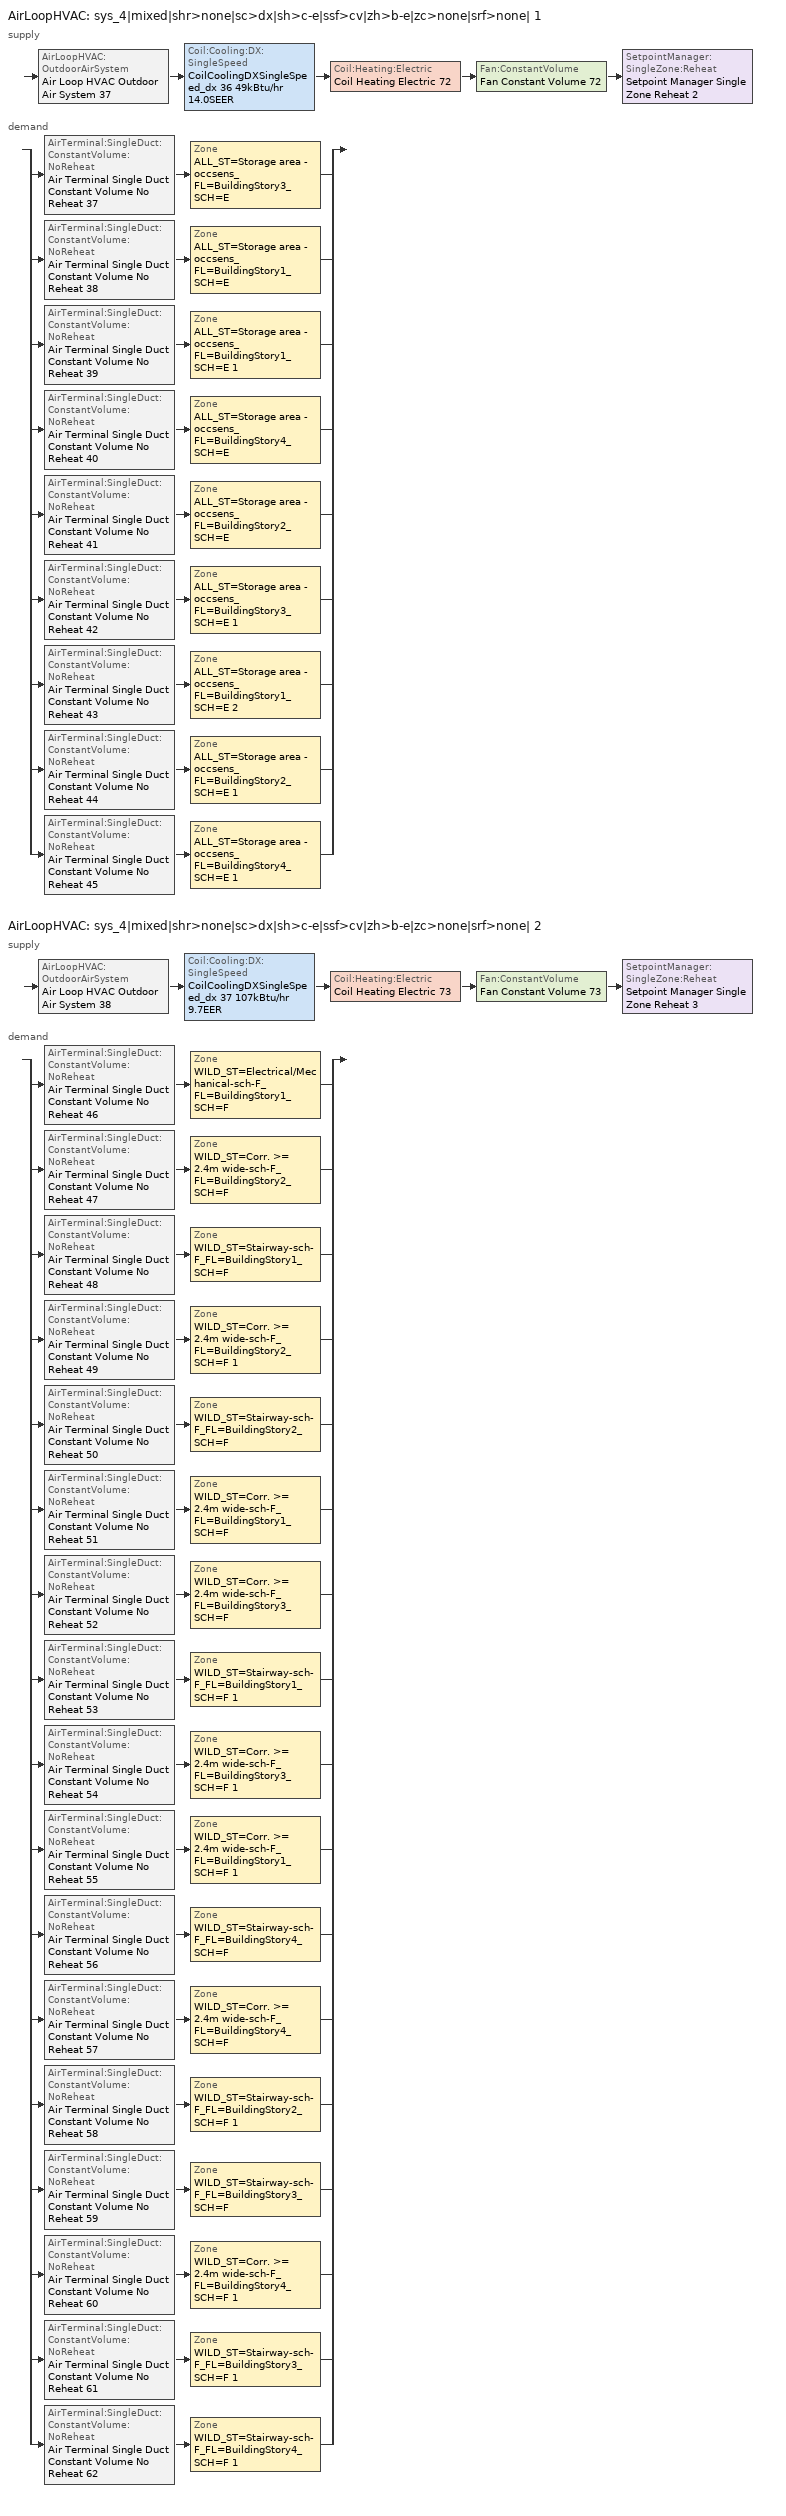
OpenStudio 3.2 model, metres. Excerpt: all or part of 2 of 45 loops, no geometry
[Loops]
AirLoopHVAC 'sys_4|mixed|shr>none|sc>dx|sh>c-e|ssf>cv|zh>b-e|zc>none|srf>none| 1'
 supply: AirLoopHVAC:OutdoorAirSystem 'Air Loop HVAC Outdoor Air System 37' > Coil:Cooling:DX:SingleSpeed 'CoilCoolingDXSingleSpeed_dx 36 49kBtu/hr 14.0SEER' > Coil:Heating:Electric 'Coil Heating Electric 72' > Fan:ConstantVolume 'Fan Constant Volume 72' > SetpointManager:SingleZone:Reheat 'Setpoint Manager Single Zone Reheat 2'
 demand: split
  | AirTerminal:SingleDuct:ConstantVolume:NoReheat 'Air Terminal Single Duct Constant Volume No Reheat 37' > Zone 'ALL_ST=Storage area - occsens_FL=BuildingStory3_SCH=E'
  | AirTerminal:SingleDuct:ConstantVolume:NoReheat 'Air Terminal Single Duct Constant Volume No Reheat 38' > Zone 'ALL_ST=Storage area - occsens_FL=BuildingStory1_SCH=E'
  | AirTerminal:SingleDuct:ConstantVolume:NoReheat 'Air Terminal Single Duct Constant Volume No Reheat 39' > Zone 'ALL_ST=Storage area - occsens_FL=BuildingStory1_SCH=E 1'
  | AirTerminal:SingleDuct:ConstantVolume:NoReheat 'Air Terminal Single Duct Constant Volume No Reheat 40' > Zone 'ALL_ST=Storage area - occsens_FL=BuildingStory4_SCH=E'
  | AirTerminal:SingleDuct:ConstantVolume:NoReheat 'Air Terminal Single Duct Constant Volume No Reheat 41' > Zone 'ALL_ST=Storage area - occsens_FL=BuildingStory2_SCH=E'
  | AirTerminal:SingleDuct:ConstantVolume:NoReheat 'Air Terminal Single Duct Constant Volume No Reheat 42' > Zone 'ALL_ST=Storage area - occsens_FL=BuildingStory3_SCH=E 1'
  | AirTerminal:SingleDuct:ConstantVolume:NoReheat 'Air Terminal Single Duct Constant Volume No Reheat 43' > Zone 'ALL_ST=Storage area - occsens_FL=BuildingStory1_SCH=E 2'
  | AirTerminal:SingleDuct:ConstantVolume:NoReheat 'Air Terminal Single Duct Constant Volume No Reheat 44' > Zone 'ALL_ST=Storage area - occsens_FL=BuildingStory2_SCH=E 1'
  | AirTerminal:SingleDuct:ConstantVolume:NoReheat 'Air Terminal Single Duct Constant Volume No Reheat 45' > Zone 'ALL_ST=Storage area - occsens_FL=BuildingStory4_SCH=E 1'
AirLoopHVAC 'sys_4|mixed|shr>none|sc>dx|sh>c-e|ssf>cv|zh>b-e|zc>none|srf>none| 2'
 supply: AirLoopHVAC:OutdoorAirSystem 'Air Loop HVAC Outdoor Air System 38' > Coil:Cooling:DX:SingleSpeed 'CoilCoolingDXSingleSpeed_dx 37 107kBtu/hr 9.7EER' > Coil:Heating:Electric 'Coil Heating Electric 73' > Fan:ConstantVolume 'Fan Constant Volume 73' > SetpointManager:SingleZone:Reheat 'Setpoint Manager Single Zone Reheat 3'
 demand: split
  | AirTerminal:SingleDuct:ConstantVolume:NoReheat 'Air Terminal Single Duct Constant Volume No Reheat 46' > Zone 'WILD_ST=Electrical/Mechanical-sch-F_FL=BuildingStory1_SCH=F'
  | AirTerminal:SingleDuct:ConstantVolume:NoReheat 'Air Terminal Single Duct Constant Volume No Reheat 47' > Zone 'WILD_ST=Corr. >= 2.4m wide-sch-F_FL=BuildingStory2_SCH=F'
  | AirTerminal:SingleDuct:ConstantVolume:NoReheat 'Air Terminal Single Duct Constant Volume No Reheat 48' > Zone 'WILD_ST=Stairway-sch-F_FL=BuildingStory1_SCH=F'
  | AirTerminal:SingleDuct:ConstantVolume:NoReheat 'Air Terminal Single Duct Constant Volume No Reheat 49' > Zone 'WILD_ST=Corr. >= 2.4m wide-sch-F_FL=BuildingStory2_SCH=F 1'
  | AirTerminal:SingleDuct:ConstantVolume:NoReheat 'Air Terminal Single Duct Constant Volume No Reheat 50' > Zone 'WILD_ST=Stairway-sch-F_FL=BuildingStory2_SCH=F'
  | AirTerminal:SingleDuct:ConstantVolume:NoReheat 'Air Terminal Single Duct Constant Volume No Reheat 51' > Zone 'WILD_ST=Corr. >= 2.4m wide-sch-F_FL=BuildingStory1_SCH=F'
  | AirTerminal:SingleDuct:ConstantVolume:NoReheat 'Air Terminal Single Duct Constant Volume No Reheat 52' > Zone 'WILD_ST=Corr. >= 2.4m wide-sch-F_FL=BuildingStory3_SCH=F'
  | AirTerminal:SingleDuct:ConstantVolume:NoReheat 'Air Terminal Single Duct Constant Volume No Reheat 53' > Zone 'WILD_ST=Stairway-sch-F_FL=BuildingStory1_SCH=F 1'
  | AirTerminal:SingleDuct:ConstantVolume:NoReheat 'Air Terminal Single Duct Constant Volume No Reheat 54' > Zone 'WILD_ST=Corr. >= 2.4m wide-sch-F_FL=BuildingStory3_SCH=F 1'
  | AirTerminal:SingleDuct:ConstantVolume:NoReheat 'Air Terminal Single Duct Constant Volume No Reheat 55' > Zone 'WILD_ST=Corr. >= 2.4m wide-sch-F_FL=BuildingStory1_SCH=F 1'
  | AirTerminal:SingleDuct:ConstantVolume:NoReheat 'Air Terminal Single Duct Constant Volume No Reheat 56' > Zone 'WILD_ST=Stairway-sch-F_FL=BuildingStory4_SCH=F'
  | AirTerminal:SingleDuct:ConstantVolume:NoReheat 'Air Terminal Single Duct Constant Volume No Reheat 57' > Zone 'WILD_ST=Corr. >= 2.4m wide-sch-F_FL=BuildingStory4_SCH=F'
  | AirTerminal:SingleDuct:ConstantVolume:NoReheat 'Air Terminal Single Duct Constant Volume No Reheat 58' > Zone 'WILD_ST=Stairway-sch-F_FL=BuildingStory2_SCH=F 1'
  | AirTerminal:SingleDuct:ConstantVolume:NoReheat 'Air Terminal Single Duct Constant Volume No Reheat 59' > Zone 'WILD_ST=Stairway-sch-F_FL=BuildingStory3_SCH=F'
  | AirTerminal:SingleDuct:ConstantVolume:NoReheat 'Air Terminal Single Duct Constant Volume No Reheat 60' > Zone 'WILD_ST=Corr. >= 2.4m wide-sch-F_FL=BuildingStory4_SCH=F 1'
  | AirTerminal:SingleDuct:ConstantVolume:NoReheat 'Air Terminal Single Duct Constant Volume No Reheat 61' > Zone 'WILD_ST=Stairway-sch-F_FL=BuildingStory3_SCH=F 1'
  | AirTerminal:SingleDuct:ConstantVolume:NoReheat 'Air Terminal Single Duct Constant Volume No Reheat 62' > Zone 'WILD_ST=Stairway-sch-F_FL=BuildingStory4_SCH=F 1'
[Sizing:Zone] Zone Cooling Design Supply Air Temperature Input Method=SupplyAirTemperature; Zone Cooling Design Supply Air Temperature {C}=13; Zone Cooling Design Supply Air Temperature Difference {deltaC}=11.11; Zone Heating Design Supply Air Temperature Input Method=SupplyAirTemperature; Zone Heating Design Supply Air Temperature {C}=43; Zone Heating Design Supply Air Temperature Difference {deltaC}=11.11; Zone Cooling Design Supply Air Humidity Ratio {kg-H2O/kg-air}=0.0085; Zone Heating Design Supply Air Humidity Ratio {kg-H2O/kg-air}=0.008; Zone Heating Sizing Factor=1.3; Zone Cooling Sizing Factor=1.1; Cooling Design Air Flow Method=DesignDay; Heating Design Air Flow Method=DesignDay; Account for Dedicated Outdoor Air System=No; Dedicated Outdoor Air System Control Strategy=NeutralSupplyAir; Dedicated Outdoor Air Low Setpoint Temperature for Design {C}=autosize; Dedicated Outdoor Air High Setpoint Temperature for Design {C}=autosize
ALL_ST=Storage area - occsens_FL=BuildingStory3_SCH=E; ALL_ST=Storage area - occsens_FL=BuildingStory1_SCH=E; ALL_ST=Storage area - occsens_FL=BuildingStory1_SCH=E 1; ALL_ST=Storage area - occsens_FL=BuildingStory4_SCH=E; ALL_ST=Storage area - occsens_FL=BuildingStory2_SCH=E; ALL_ST=Storage area - occsens_FL=BuildingStory3_SCH=E 1; ALL_ST=Storage area - occsens_FL=BuildingStory1_SCH=E 2; ALL_ST=Storage area - occsens_FL=BuildingStory2_SCH=E 1; ALL_ST=Storage area - occsens_FL=BuildingStory4_SCH=E 1; WILD_ST=Electrical/Mechanical-sch-F_FL=BuildingStory1_SCH=F; WILD_ST=Corr. >= 2.4m wide-sch-F_FL=BuildingStory2_SCH=F; WILD_ST=Stairway-sch-F_FL=BuildingStory1_SCH=F; WILD_ST=Corr. >= 2.4m wide-sch-F_FL=BuildingStory2_SCH=F 1; WILD_ST=Stairway-sch-F_FL=BuildingStory2_SCH=F; WILD_ST=Corr. >= 2.4m wide-sch-F_FL=BuildingStory1_SCH=F; WILD_ST=Corr. >= 2.4m wide-sch-F_FL=BuildingStory3_SCH=F; WILD_ST=Stairway-sch-F_FL=BuildingStory1_SCH=F 1; WILD_ST=Corr. >= 2.4m wide-sch-F_FL=BuildingStory3_SCH=F 1; WILD_ST=Corr. >= 2.4m wide-sch-F_FL=BuildingStory1_SCH=F 1; WILD_ST=Stairway-sch-F_FL=BuildingStory4_SCH=F; WILD_ST=Corr. >= 2.4m wide-sch-F_FL=BuildingStory4_SCH=F; WILD_ST=Stairway-sch-F_FL=BuildingStory2_SCH=F 1; WILD_ST=Stairway-sch-F_FL=BuildingStory3_SCH=F; WILD_ST=Corr. >= 2.4m wide-sch-F_FL=BuildingStory4_SCH=F 1; WILD_ST=Stairway-sch-F_FL=BuildingStory3_SCH=F 1; WILD_ST=Stairway-sch-F_FL=BuildingStory4_SCH=F 1
[Zone equipment]
ALL_ST=Storage area - occsens_FL=BuildingStory3_SCH=E: Air Terminal Single Duct Constant Volume No Reheat 37, Zone HVAC Baseboard Convective Electric 37
ALL_ST=Storage area - occsens_FL=BuildingStory1_SCH=E: Air Terminal Single Duct Constant Volume No Reheat 38, Zone HVAC Baseboard Convective Electric 38
ALL_ST=Storage area - occsens_FL=BuildingStory1_SCH=E 1: Air Terminal Single Duct Constant Volume No Reheat 39, Zone HVAC Baseboard Convective Electric 39
ALL_ST=Storage area - occsens_FL=BuildingStory4_SCH=E: Air Terminal Single Duct Constant Volume No Reheat 40, Zone HVAC Baseboard Convective Electric 40
ALL_ST=Storage area - occsens_FL=BuildingStory2_SCH=E: Air Terminal Single Duct Constant Volume No Reheat 41, Zone HVAC Baseboard Convective Electric 41
ALL_ST=Storage area - occsens_FL=BuildingStory3_SCH=E 1: Air Terminal Single Duct Constant Volume No Reheat 42, Zone HVAC Baseboard Convective Electric 42
ALL_ST=Storage area - occsens_FL=BuildingStory1_SCH=E 2: Air Terminal Single Duct Constant Volume No Reheat 43, Zone HVAC Baseboard Convective Electric 43
ALL_ST=Storage area - occsens_FL=BuildingStory2_SCH=E 1: Air Terminal Single Duct Constant Volume No Reheat 44, Zone HVAC Baseboard Convective Electric 44
ALL_ST=Storage area - occsens_FL=BuildingStory4_SCH=E 1: Air Terminal Single Duct Constant Volume No Reheat 45, Zone HVAC Baseboard Convective Electric 45
WILD_ST=Electrical/Mechanical-sch-F_FL=BuildingStory1_SCH=F: Air Terminal Single Duct Constant Volume No Reheat 46, Zone HVAC Baseboard Convective Electric 46
WILD_ST=Corr. >= 2.4m wide-sch-F_FL=BuildingStory2_SCH=F: Air Terminal Single Duct Constant Volume No Reheat 47, Zone HVAC Baseboard Convective Electric 47
WILD_ST=Stairway-sch-F_FL=BuildingStory1_SCH=F: Air Terminal Single Duct Constant Volume No Reheat 48, Zone HVAC Baseboard Convective Electric 48
WILD_ST=Corr. >= 2.4m wide-sch-F_FL=BuildingStory2_SCH=F 1: Air Terminal Single Duct Constant Volume No Reheat 49, Zone HVAC Baseboard Convective Electric 49
WILD_ST=Stairway-sch-F_FL=BuildingStory2_SCH=F: Air Terminal Single Duct Constant Volume No Reheat 50, Zone HVAC Baseboard Convective Electric 50
WILD_ST=Corr. >= 2.4m wide-sch-F_FL=BuildingStory1_SCH=F: Air Terminal Single Duct Constant Volume No Reheat 51, Zone HVAC Baseboard Convective Electric 51
WILD_ST=Corr. >= 2.4m wide-sch-F_FL=BuildingStory3_SCH=F: Air Terminal Single Duct Constant Volume No Reheat 52, Zone HVAC Baseboard Convective Electric 52
WILD_ST=Stairway-sch-F_FL=BuildingStory1_SCH=F 1: Air Terminal Single Duct Constant Volume No Reheat 53, Zone HVAC Baseboard Convective Electric 53
WILD_ST=Corr. >= 2.4m wide-sch-F_FL=BuildingStory3_SCH=F 1: Air Terminal Single Duct Constant Volume No Reheat 54, Zone HVAC Baseboard Convective Electric 54
WILD_ST=Corr. >= 2.4m wide-sch-F_FL=BuildingStory1_SCH=F 1: Air Terminal Single Duct Constant Volume No Reheat 55, Zone HVAC Baseboard Convective Electric 55
WILD_ST=Stairway-sch-F_FL=BuildingStory4_SCH=F: Air Terminal Single Duct Constant Volume No Reheat 56, Zone HVAC Baseboard Convective Electric 56
WILD_ST=Corr. >= 2.4m wide-sch-F_FL=BuildingStory4_SCH=F: Air Terminal Single Duct Constant Volume No Reheat 57, Zone HVAC Baseboard Convective Electric 57
WILD_ST=Stairway-sch-F_FL=BuildingStory2_SCH=F 1: Air Terminal Single Duct Constant Volume No Reheat 58, Zone HVAC Baseboard Convective Electric 58
WILD_ST=Stairway-sch-F_FL=BuildingStory3_SCH=F: Air Terminal Single Duct Constant Volume No Reheat 59, Zone HVAC Baseboard Convective Electric 59
WILD_ST=Corr. >= 2.4m wide-sch-F_FL=BuildingStory4_SCH=F 1: Air Terminal Single Duct Constant Volume No Reheat 60, Zone HVAC Baseboard Convective Electric 60
WILD_ST=Stairway-sch-F_FL=BuildingStory3_SCH=F 1: Air Terminal Single Duct Constant Volume No Reheat 61, Zone HVAC Baseboard Convective Electric 61
WILD_ST=Stairway-sch-F_FL=BuildingStory4_SCH=F 1: Air Terminal Single Duct Constant Volume No Reheat 62, Zone HVAC Baseboard Convective Electric 62
[AirLoopHVAC] Design Supply Air Flow Rate {m3/s}=autosize; Design Return Air Flow Fraction of Supply Air Flow=1
Name | Availability Schedule
sys_4|mixed|shr>none|sc>dx|sh>c-e|ssf>cv|zh>b-e|zc>none|srf>none| 1 | sys_4|mixed|shr>none|sc>dx|sh>c-e|ssf>cv|zh>b-e|zc>none|srf>none| 1 Occ Sch
sys_4|mixed|shr>none|sc>dx|sh>c-e|ssf>cv|zh>b-e|zc>none|srf>none| 2 | sys_4|mixed|shr>none|sc>dx|sh>c-e|ssf>cv|zh>b-e|zc>none|srf>none| 2 Occ Sch
[Sizing:System] Type of Load to Size On=Sensible; Design Outdoor Air Flow Rate {m3/s}=Autosize; Central Heating Maximum System Air Flow Ratio=1; Preheat Design Temperature {C}=7; Preheat Design Humidity Ratio {kg-H2O/kg-Air}=0.008; Precool Design Temperature {C}=13; Precool Design Humidity Ratio {kg-H2O/kg-Air}=0.008; Central Cooling Design Supply Air Temperature {C}=13; Central Heating Design Supply Air Temperature {C}=43; Sizing Option=NonCoincident; 100% Outdoor Air in Cooling=No; 100% Outdoor Air in Heating=No; Central Cooling Design Supply Air Humidity Ratio {kg-H2O/kg-Air}=0.0085; Central Heating Design Supply Air Humidity Ratio {kg-H2O/kg-Air}=0.008; Cooling Design Air Flow Method=DesignDay; Cooling Design Air Flow Rate {m3/s}=0; Heating Design Air Flow Method=DesignDay; Heating Design Air Flow Rate {m3/s}=0; System Outdoor Air Method=ZoneSum; Zone Maximum Outdoor Air Fraction=1; Cooling Supply Air Flow Rate Per Floor Area {m3/s-m2}=0.00996765; Cooling Fraction of Autosized Cooling Supply Air Flow Rate=1; Cooling Supply Air Flow Rate Per Unit Cooling Capacity {m3/s-W}=3.94755e-05; Heating Supply Air Flow Rate Per Floor Area {m3/s-m2}=0.00996765; Heating Fraction of Autosized Heating Supply Air Flow Rate=1; Heating Fraction of Autosized Cooling Supply Air Flow Rate=1; Heating Supply Air Flow Rate Per Unit Heating Capacity {m3/s-W}=3.15882e-05; Cooling Design Capacity Method=CoolingDesignCapacity; Cooling Design Capacity {W}=autosize; Cooling Design Capacity Per Floor Area {W/m2}=234.7; Fraction of Autosized Cooling Design Capacity=1; Heating Design Capacity Method=HeatingDesignCapacity; Heating Design Capacity {W}=autosize; Heating Design Capacity Per Floor Area {W/m2}=157; Fraction of Autosized Heating Design Capacity=1; Central Cooling Capacity Control Method=OnOff
sys_4|mixed|shr>none|sc>dx|sh>c-e|ssf>cv|zh>b-e|zc>none|srf>none| 1; sys_4|mixed|shr>none|sc>dx|sh>c-e|ssf>cv|zh>b-e|zc>none|srf>none| 2
[Fan:ConstantVolume] Availability Schedule=Always On Discrete; Fan Total Efficiency=0.39975; Pressure Rise {Pa}=640; Maximum Flow Rate {m3/s}=AutoSize; Motor Efficiency=0.615
Fan Constant Volume 72; Fan Constant Volume 73
[Coil:Heating:Electric] Availability Schedule=Always On Discrete
Coil Heating Electric 72; Coil Heating Electric 73
[Coil:Cooling:DX:SingleSpeed] Availability Schedule=Always On Discrete; Rated Total Cooling Capacity {W}=autosize; Rated Sensible Heat Ratio=autosize; Rated Air Flow Rate {m3/s}=autosize; Rated Evaporator Fan Power Per Volume Flow Rate {W/(m3/s)}=773.3; Total Cooling Capacity Function of Temperature Curve=DXCOOL-NECB2011-REF-CAPFT; Total Cooling Capacity Function of Flow Fraction Curve=DXCOOL-NECB2011-REF-CAPFFLOW; Energy Input Ratio Function of Temperature Curve=DXCOOL-NECB2011-REF-COOLEIRFT; Energy Input Ratio Function of Flow Fraction Curve=DXCOOL-NECB2011-REF-COOLEIRFFLOW; Part Load Fraction Correlation Curve=DXCOOL-NECB2011-REF-COOLPLFFPLR; Minimum Outdoor Dry-Bulb Temperature for Compressor Operation {C}=-25; Condenser Type=AirCooled; Evaporative Condenser Effectiveness=0; Evaporative Condenser Air Flow Rate {m3/s}=Autosize; Evaporative Condenser Pump Rated Power Consumption {W}=Autosize; Crankcase Heater Capacity {W}=0; Maximum Outdoor Dry-Bulb Temperature for Crankcase Heater Operation {C}=0; Basin Heater Capacity {W/K}=0; Basin Heater Setpoint Temperature {C}=10
Name | Rated COP {W/W}
CoilCoolingDXSingleSpeed_dx 36 49kBtu/hr 14.0SEER | 4.11713
CoilCoolingDXSingleSpeed_dx 37 107kBtu/hr 9.7EER | 3.36599
[Controller:OutdoorAir] Minimum Outdoor Air Flow Rate {m3/s}=autosize; Maximum Outdoor Air Flow Rate {m3/s}=Autosize; Economizer Control Action Type=ModulateFlow; Lockout Type=NoLockout; Minimum Limit Type=FixedMinimum; High Humidity Control=No; Heat Recovery Bypass Control Type=BypassWhenWithinEconomizerLimits
Name | Economizer Control Type | Economizer Maximum Limit Dry-Bulb Temperature {C} | Economizer Maximum Limit Enthalpy {J/kg} | Economizer Minimum Limit Dry-Bulb Temperature {C} | Minimum Outdoor Air Schedule | Controller Mechanical Ventilation
Controller Outdoor Air 37 | NoEconomizer | 28 | 64000 | -100 | sys_4|mixed|shr>none|sc>dx|sh>c-e|ssf>cv|zh>b-e|zc>none|srf>none| 1 Occ Sch | Controller Mechanical Ventilation 37
Controller Outdoor Air 38 | DifferentialEnthalpy |  |  |  | sys_4|mixed|shr>none|sc>dx|sh>c-e|ssf>cv|zh>b-e|zc>none|srf>none| 2 Occ Sch | Controller Mechanical Ventilation 38
[Controller:MechanicalVentilation] Availability Schedule=Always On Discrete; System Outdoor Air Method=ZoneSum
Controller Mechanical Ventilation 37; Controller Mechanical Ventilation 38
[AirLoopHVAC:OutdoorAirSystem]
Name | Controller
Air Loop HVAC Outdoor Air System 37 | Controller Outdoor Air 37
Air Loop HVAC Outdoor Air System 38 | Controller Outdoor Air 38
[ZoneHVAC:Baseboard:Convective:Electric] Availability Schedule=Always On Discrete; Nominal Capacity {W}=autosize; Efficiency=1
Zone HVAC Baseboard Convective Electric 37; Zone HVAC Baseboard Convective Electric 38; Zone HVAC Baseboard Convective Electric 39; Zone HVAC Baseboard Convective Electric 40; Zone HVAC Baseboard Convective Electric 41; Zone HVAC Baseboard Convective Electric 42; Zone HVAC Baseboard Convective Electric 43; Zone HVAC Baseboard Convective Electric 44; Zone HVAC Baseboard Convective Electric 45; Zone HVAC Baseboard Convective Electric 46; Zone HVAC Baseboard Convective Electric 47; Zone HVAC Baseboard Convective Electric 48; Zone HVAC Baseboard Convective Electric 49; Zone HVAC Baseboard Convective Electric 50; Zone HVAC Baseboard Convective Electric 51; Zone HVAC Baseboard Convective Electric 52; Zone HVAC Baseboard Convective Electric 53; Zone HVAC Baseboard Convective Electric 54; Zone HVAC Baseboard Convective Electric 55; Zone HVAC Baseboard Convective Electric 56; Zone HVAC Baseboard Convective Electric 57; Zone HVAC Baseboard Convective Electric 58; Zone HVAC Baseboard Convective Electric 59; Zone HVAC Baseboard Convective Electric 60; Zone HVAC Baseboard Convective Electric 61; Zone HVAC Baseboard Convective Electric 62
[AirTerminal:SingleDuct:ConstantVolume:NoReheat] Availability Schedule=Always On Discrete; Maximum Air Flow Rate {m3/s}=AutoSize
Air Terminal Single Duct Constant Volume No Reheat 37; Air Terminal Single Duct Constant Volume No Reheat 38; Air Terminal Single Duct Constant Volume No Reheat 39; Air Terminal Single Duct Constant Volume No Reheat 40; Air Terminal Single Duct Constant Volume No Reheat 41; Air Terminal Single Duct Constant Volume No Reheat 42; Air Terminal Single Duct Constant Volume No Reheat 43; Air Terminal Single Duct Constant Volume No Reheat 44; Air Terminal Single Duct Constant Volume No Reheat 45; Air Terminal Single Duct Constant Volume No Reheat 46; Air Terminal Single Duct Constant Volume No Reheat 47; Air Terminal Single Duct Constant Volume No Reheat 48; Air Terminal Single Duct Constant Volume No Reheat 49; Air Terminal Single Duct Constant Volume No Reheat 50; Air Terminal Single Duct Constant Volume No Reheat 51; Air Terminal Single Duct Constant Volume No Reheat 52; Air Terminal Single Duct Constant Volume No Reheat 53; Air Terminal Single Duct Constant Volume No Reheat 54; Air Terminal Single Duct Constant Volume No Reheat 55; Air Terminal Single Duct Constant Volume No Reheat 56; Air Terminal Single Duct Constant Volume No Reheat 57; Air Terminal Single Duct Constant Volume No Reheat 58; Air Terminal Single Duct Constant Volume No Reheat 59; Air Terminal Single Duct Constant Volume No Reheat 60; Air Terminal Single Duct Constant Volume No Reheat 61; Air Terminal Single Duct Constant Volume No Reheat 62
[SetpointManager:SingleZone:Reheat] Minimum Supply Air Temperature {C}=13; Maximum Supply Air Temperature {C}=43
Name | Control Zone
Setpoint Manager Single Zone Reheat 2 | ALL_ST=Storage area - occsens_FL=BuildingStory3_SCH=E
Setpoint Manager Single Zone Reheat 3 | WILD_ST=Electrical/Mechanical-sch-F_FL=BuildingStory1_SCH=F
[Schedule:Ruleset]
Name | Default Day Schedule | Summer Design Day Schedule | Winter Design Day Schedule
sys_4|mixed|shr>none|sc>dx|sh>c-e|ssf>cv|zh>b-e|zc>none|srf>none| 1 Occ Sch | sys_4|mixed|shr>none|sc>dx|sh>c-e|ssf>cv|zh>b-e|zc>none|srf>none| 1 Occ Sch Default | sys_4|mixed|shr>none|sc>dx|sh>c-e|ssf>cv|zh>b-e|zc>none|srf>none| 1 Occ Sch Summer Design Day | sys_4|mixed|shr>none|sc>dx|sh>c-e|ssf>cv|zh>b-e|zc>none|srf>none| 1 Occ Sch Winter Design Day
sys_4|mixed|shr>none|sc>dx|sh>c-e|ssf>cv|zh>b-e|zc>none|srf>none| 2 Occ Sch | sys_4|mixed|shr>none|sc>dx|sh>c-e|ssf>cv|zh>b-e|zc>none|srf>none| 2 Occ Sch Default | sys_4|mixed|shr>none|sc>dx|sh>c-e|ssf>cv|zh>b-e|zc>none|srf>none| 2 Occ Sch Summer Design Day | sys_4|mixed|shr>none|sc>dx|sh>c-e|ssf>cv|zh>b-e|zc>none|srf>none| 2 Occ Sch Winter Design Day
[Schedule:Day]
sys_4|mixed|shr>none|sc>dx|sh>c-e|ssf>cv|zh>b-e|zc>none|srf>none| 1 Occ Sch Default: 8, 0, 0, 19, 0, 1, 24, 0, 0
sys_4|mixed|shr>none|sc>dx|sh>c-e|ssf>cv|zh>b-e|zc>none|srf>none| 1 Occ Sch Winter Design Day; sys_4|mixed|shr>none|sc>dx|sh>c-e|ssf>cv|zh>b-e|zc>none|srf>none| 1 Occ Sch Summer Design Day; sys_4|mixed|shr>none|sc>dx|sh>c-e|ssf>cv|zh>b-e|zc>none|srf>none| 2 Occ Sch Default; sys_4|mixed|shr>none|sc>dx|sh>c-e|ssf>cv|zh>b-e|zc>none|srf>none| 2 Occ Sch Winter Design Day; sys_4|mixed|shr>none|sc>dx|sh>c-e|ssf>cv|zh>b-e|zc>none|srf>none| 2 Occ Sch Summer Design Day: 24, 0, 1
sys_4|mixed|shr>none|sc>dx|sh>c-e|ssf>cv|zh>b-e|zc>none|srf>none| 1 Occ Sch Saturday: 9, 0, 0, 13, 0, 1, 24, 0, 0
sys_4|mixed|shr>none|sc>dx|sh>c-e|ssf>cv|zh>b-e|zc>none|srf>none| 1 Occ Sch Sunday: 24, 0, 0
[Schedule:Rule] Schedule Ruleset=sys_4|mixed|shr>none|sc>dx|sh>c-e|ssf>cv|zh>b-e|zc>none|srf>none| 1 Occ Sch; Date Specification Type=DateRange; Start Month=1; Start Day=1; End Month=12; End Day=31
Name | Rule Order | Day Schedule | Apply Saturday | Apply Sunday
sys_4|mixed|shr>none|sc>dx|sh>c-e|ssf>cv|zh>b-e|zc>none|srf>none| 1 Occ Sch Saturday Rule | 1 | sys_4|mixed|shr>none|sc>dx|sh>c-e|ssf>cv|zh>b-e|zc>none|srf>none| 1 Occ Sch Saturday | Yes
sys_4|mixed|shr>none|sc>dx|sh>c-e|ssf>cv|zh>b-e|zc>none|srf>none| 1 Occ Sch Sunday Rule | 0 | sys_4|mixed|shr>none|sc>dx|sh>c-e|ssf>cv|zh>b-e|zc>none|srf>none| 1 Occ Sch Sunday |  | Yes
[Schedule:Constant]
Always On Discrete: Value=1
[Curve:Biquadratic] Minimum Value of x=13; Maximum Value of x=24; Minimum Value of y=24; Maximum Value of y=46
Name | Coefficient1 Constant | Coefficient2 x | Coefficient3 x**2 | Coefficient4 y | Coefficient5 y**2 | Coefficient6 x*y
DXCOOL-NECB2011-REF-CAPFT | 0.867905 | 0.0142459 | 0.00055436 | -0.0075575 | 3.3e-05 | -0.0001918
DXCOOL-NECB2011-REF-COOLEIRFT | 0.114171 | 0.0281822 | -0.0004199 | 0.0214108 | 0.000161028 | -0.000679104
[Curve:Quadratic] Minimum Value of x=0.5; Maximum Value of x=1.5
Name | Coefficient1 Constant | Coefficient2 x | Coefficient3 x**2
DXCOOL-NECB2011-REF-CAPFFLOW | 0.8 | 0.2 | 0
DXCOOL-NECB2011-REF-COOLEIRFFLOW | 1.1552 | -0.1808 | 0.0256
[Curve:Cubic]
DXCOOL-NECB2011-REF-COOLPLFFPLR: Coefficient1 Constant=0.0277; Coefficient2 x=4.9151; Coefficient3 x**2=-8.184; Coefficient4 x**3=4.2702; Minimum Value of x=0.7; Maximum Value of x=1
